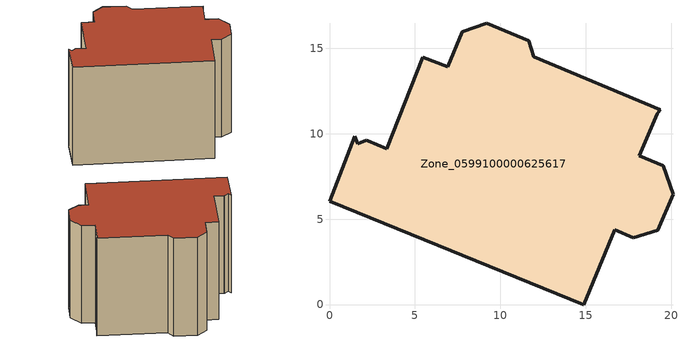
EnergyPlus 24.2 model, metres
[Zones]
Zone_0599100000625617
 floor ground (C_G): 2.25,9.59 3.34,9.12 5.46,14.47 6.93,13.92 7.78,15.96 9.2,16.46 11.66,15.43 11.95,14.5 19.37,11.41 19.19,11.17 18.14,8.7 19.54,8.12 20.11,6.46 19.23,4.34 17.79,3.92 16.7,4.37 14.88,0 0,6.05 1.49,9.86 1.67,9.41 2.17,9.62 z0
 wall outside (C_F): 19.37,11.41 11.95,14.5 11.66,15.43 9.2,16.46 7.78,15.96 6.93,13.92 5.46,14.47 3.34,9.12 2.25,9.59 2.17,9.62 1.67,9.41 1.49,9.86 0,6.05 14.88,0 16.7,4.37 17.79,3.92 19.23,4.34 20.11,6.46 19.54,8.12 18.14,8.7 19.19,11.17 19.37,11.41 z0:12.71
 roof outside (C_R): 3.34,9.12 2.25,9.59 2.17,9.62 1.67,9.41 1.49,9.86 0,6.05 14.88,0 16.7,4.37 17.79,3.92 19.23,4.34 20.11,6.46 19.54,8.12 18.14,8.7 19.19,11.17 19.37,11.41 11.95,14.5 11.66,15.43 9.2,16.46 7.78,15.96 6.93,13.92 5.46,14.47 z12.71
[BUILDING]
Pand.0599100000625617: North Axis=0; Terrain=City; Loads Convergence Tolerance Value=0.04; Temperature Convergence Tolerance Value=0.4; Solar Distribution=FullExterior; Maximum Number of Warmup Days=25; Minimum Number of Warmup Days=1
[Site:Location]
Rotterdam.The.Hague.AP_ZH_NLD Design_Conditions: Latitude=51.96; Longitude=4.45; Time Zone=1; Elevation=-4.5
[SITE:GROUNDTEMPERATURE:BUILDINGSURFACE]
18, 18, 18, 18, 18, 18, 18, 18, 18, 18, 18, 18
[MATERIAL] Thermal Absorptance=0.9; Solar Absorptance=0.7; Visible Absorptance=0.7
Name | Roughness | Thickness | Conductivity | Density | Specific Heat
G.TI.1946 | MediumSmooth | 0.15 | 1 | 540 | 1210
F.TI.1946 | Rough | 0.3 | 0.857143 | 1920 | 840
R.TI.1946 | MediumRough | 0.2 | 0.1 | 1500 | 1000
[CONSTRUCTION]
C_G: G.TI.1946
C_F: F.TI.1946
C_R: R.TI.1946
[ZONE]
Zone_0599100000625617: Type=1; Multiplier=1; Ceiling Height=Autocalculate; Volume=Autocalculate; Floor Area=autocalculate; Part of Total Floor Area=Yes
[ZONEINFILTRATION:DESIGNFLOWRATE]
Infil_Zone_0599100000625617: Zone or ZoneList or Space or SpaceList=Zone_0599100000625617; Schedule=AlwaysOn; Design Flow Rate Calculation Method=Flow/Area; Flow Rate per Floor Area=0.003; Constant Term Coefficient=1; Temperature Term Coefficient=0; Velocity Term Coefficient=0; Velocity Squared Term Coefficient=0
[HVACTEMPLATE:ZONE:IDEALLOADSAIRSYSTEM]
Zone_0599100000625617: Maximum Heating Supply Air Temperature=50; Minimum Cooling Supply Air Temperature=13; Maximum Heating Supply Air Humidity Ratio=0.0156; Minimum Cooling Supply Air Humidity Ratio=0.0077; Heating Limit=NoLimit; Cooling Limit=NoLimit; Dehumidification Control Type=ConstantSensibleHeatRatio; Cooling Sensible Heat Ratio=0.7; Dehumidification Setpoint=60; Humidification Control Type=None; Humidification Setpoint=30; Outdoor Air Method=None; Outdoor Air Flow Rate per Person=0.00944; Outdoor Air Flow Rate per Zone Floor Area=0; Outdoor Air Flow Rate per Zone=0; Demand Controlled Ventilation Type=None; Outdoor Air Economizer Type=NoEconomizer; Heat Recovery Type=None; Sensible Heat Recovery Effectiveness=0.7; Latent Heat Recovery Effectiveness=0.65
[ZONECONTROL:THERMOSTAT]
ThermostatControl_Zone_0599100000625617: Zone or ZoneList=Zone_0599100000625617; Control Type Schedule=DualSetpointControlType; Control 1=Thermostat_Zone_0599100000625617; Temperature Difference Between Cutout And Setpoint=0
[THERMOSTATSETPOINT:DUALSETPOINT]
Thermostat_Zone_0599100000625617: Heating Setpoint Temperature Schedule=HeatingSetpoint_Zone_0599100000625617; Cooling Setpoint Temperature Schedule=CoolingSetpoint_Zone_0599100000625617
[SCHEDULE:COMPACT]
HeatingSetpoint_Zone_0599100000625617: Through: 12/31, For: AllDays, Until: 24:00, 21
CoolingSetpoint_Zone_0599100000625617: Through: 12/31, For: AllDays, Until: 24:00, 24
DualSetpointControlType: Through: 12/31, For: AllDays, Until: 24:00, 4
AlwaysOn: Through: 12/31, For: AllDays, Until: 24:00, 1
